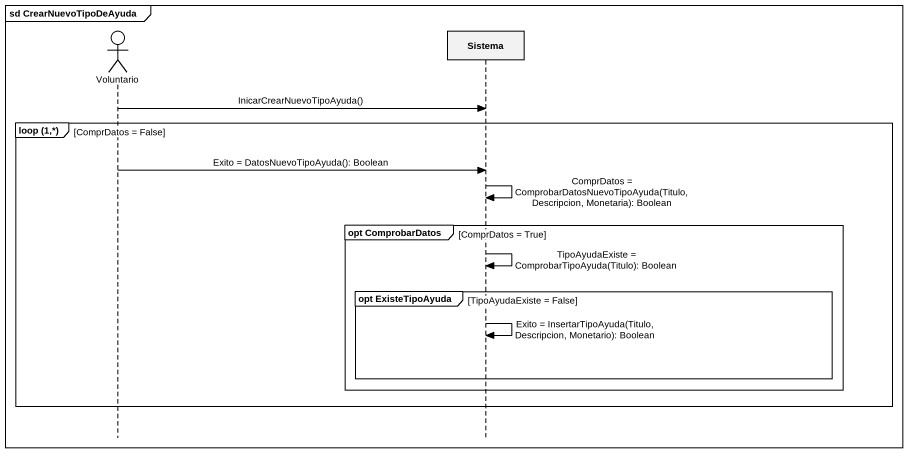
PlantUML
@startuml
mainframe sd CrearNuevoTipoDeAyuda
hide footbox
actor Voluntario
participant Sistema

Voluntario -> Sistema : InicarCrearNuevoTipoAyuda()
group loop (1,*) [ComprDatos = False]
  Voluntario -> Sistema : Exito = DatosNuevoTipoAyuda(): Boolean
  Sistema -> Sistema : ComprDatos = ComprobarDatosNuevoTipoAyuda(Titulo, Descripcion, Monetaria): Boolean
  group opt ComprobarDatos [ComprDatos = True]
    Sistema -> Sistema : TipoAyudaExiste = ComprobarTipoAyuda(Titulo): Boolean
    group opt ExisteTipoAyuda [TipoAyudaExiste = False]
      Sistema -> Sistema : Exito = InsertarTipoAyuda(Titulo, Descripcion, Monetario): Boolean
    end
  end
end
@enduml
